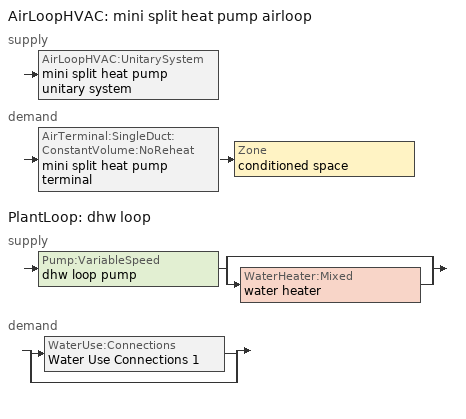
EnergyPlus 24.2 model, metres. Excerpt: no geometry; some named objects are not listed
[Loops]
AirLoopHVAC 'mini split heat pump airloop'
 supply: AirLoopHVAC:UnitarySystem 'mini split heat pump unitary system'
 demand: AirTerminal:SingleDuct:ConstantVolume:NoReheat 'mini split heat pump terminal' > Zone 'conditioned space'
PlantLoop 'dhw loop'
 supply: Pump:VariableSpeed 'dhw loop pump' > split
  | bypass
  | WaterHeater:Mixed 'water heater'
 demand: split
  | WaterUse:Connections 'Water Use Connections 1'
  | bypass
[ZoneControl:Thermostat]
conditioned space Thermostat: Zone or ZoneList=conditioned space; Control Type Schedule=conditioned space Thermostat Schedule; Control 1=conditioned space temperature setpoint; Temperature Difference Between Cutout And Setpoint {deltaC}=0
[ThermostatSetpoint:DualSetpoint]
conditioned space temperature setpoint: Heating Setpoint Temperature Schedule=heating setpoint; Cooling Setpoint Temperature Schedule=cooling setpoint
[ZoneHVAC:Baseboard:Convective:Electric]
electric baseboard: Availability Schedule=Always On Discrete; Heating Design Capacity {W}=7799.21; Efficiency=1
[AirTerminal:SingleDuct:ConstantVolume:NoReheat]
mini split heat pump terminal: Availability Schedule=Always On Discrete; Maximum Air Flow Rate {m3/s}=0.284584
[Zone equipment]
conditioned space: electric baseboard, mini split heat pump terminal
[AirLoopHVAC]
mini split heat pump airloop: Design Supply Air Flow Rate {m3/s}=0.284584; Design Return Air Flow Fraction of Supply Air Flow=1
[Sizing:System]
mini split heat pump airloop: Type of Load to Size On=Sensible; Design Outdoor Air Flow Rate {m3/s}=Autosize; Central Heating Maximum System Air Flow Ratio=0.3; Preheat Design Temperature {C}=7; Preheat Design Humidity Ratio {kgWater/kgDryAir}=0.008; Precool Design Temperature {C}=12.8; Precool Design Humidity Ratio {kgWater/kgDryAir}=0.008; Central Cooling Design Supply Air Temperature {C}=12.8; Central Heating Design Supply Air Temperature {C}=16.7; Type of Zone Sum to Use=NonCoincident; 100% Outdoor Air in Cooling=Yes; 100% Outdoor Air in Heating=Yes; Central Cooling Design Supply Air Humidity Ratio {kgWater/kgDryAir}=0.0085; Central Heating Design Supply Air Humidity Ratio {kgWater/kgDryAir}=0.008; Cooling Supply Air Flow Rate Method=DesignDay; Cooling Supply Air Flow Rate {m3/s}=0; Cooling Supply Air Flow Rate Per Floor Area {m3/s-m2}=0.00996765; Cooling Fraction of Autosized Cooling Supply Air Flow Rate=1; Cooling Supply Air Flow Rate Per Unit Cooling Capacity {m3/s-W}=3.94755e-05; Heating Supply Air Flow Rate Method=DesignDay; Heating Supply Air Flow Rate {m3/s}=0; Heating Supply Air Flow Rate Per Floor Area {m3/s-m2}=0.00996765; Heating Fraction of Autosized Heating Supply Air Flow Rate=1; Heating Fraction of Autosized Cooling Supply Air Flow Rate=1; Heating Supply Air Flow Rate Per Unit Heating Capacity {m3/s-W}=3.15882e-05; System Outdoor Air Method=ZoneSum; Zone Maximum Outdoor Air Fraction=1; Cooling Design Capacity Method=CoolingDesignCapacity; Cooling Design Capacity {W}=Autosize; Cooling Design Capacity Per Floor Area {W/m2}=234.7; Fraction of Autosized Cooling Design Capacity=1; Heating Design Capacity Method=HeatingDesignCapacity; Heating Design Capacity {W}=Autosize; Heating Design Capacity Per Floor Area {W/m2}=157; Fraction of Autosized Heating Design Capacity=1; Central Cooling Capacity Control Method=OnOff; Occupant Diversity=Autosize
[AvailabilityManager:Scheduled]
mini split heat pump airloop Availability Manager: Schedule=Always On Discrete
[AirLoopHVAC:UnitarySystem]
mini split heat pump unitary system: Control Type=Load; Controlling Zone or Thermostat Location=conditioned space; Dehumidification Control Type=None; Availability Schedule=Always On Discrete; Supply Fan=mini split heat pump supply fan; Fan Placement=BlowThrough; Supply Air Fan Operating Mode Schedule=mini split heat pump auto fan schedule; Heating Coil=mini split heat pump htg coil; DX Heating Coil Sizing Ratio=1; Cooling Coil=mini split heat pump clg coil; Use DOAS DX Cooling Coil=No; Minimum Supply Air Temperature {C}=2; Latent Load Control=SensibleOnlyLoadControl; Cooling Supply Air Flow Rate Method=SupplyAirFlowRate; Cooling Supply Air Flow Rate {m3/s}=0.284584; Heating Supply Air Flow Rate Method=SupplyAirFlowRate; Heating Supply Air Flow Rate {m3/s}=0.284584; No Load Supply Air Flow Rate Method=SupplyAirFlowRate; No Load Supply Air Flow Rate {m3/s}=0; No Load Supply Air Flow Rate Control Set To Low Speed=Yes; Maximum Supply Air Temperature {C}=48.8889; Maximum Outdoor Dry-Bulb Temperature for Supplemental Heater Operation {C}=21; Ancillary On-Cycle Electric Power {W}=0; Ancillary Off-Cycle Electric Power {W}=0; Design Specification Multispeed Object=Unitary System Performance Multispeed 1
[Fan:SystemModel]
mini split heat pump supply fan: Availability Schedule=Always On Discrete; Design Maximum Air Flow Rate {m3/s}=0.350473; Speed Control Method=Discrete; Electric Power Minimum Flow Rate Fraction=0.2; Design Pressure Rise {Pa}=500; Motor Efficiency=1; Motor In Air Stream Fraction=1; Design Electric Power Consumption {W}=Autosize; Design Power Sizing Method=PowerPerFlow; Electric Power Per Unit Flow Rate {W/(m3/s)}=148.322; Electric Power Per Unit Flow Rate Per Unit Pressure {W/((m3/s)-Pa)}=1.66667; Fan Total Efficiency=0.7; Motor Loss Radiative Fraction=0; Number of Speeds=4; Speed Flow Fraction 1=0.20706; Speed Electric Power Fraction 1=0.00888; Speed Flow Fraction 2=0.252; Speed Electric Power Fraction 2=0.016; Speed Flow Fraction 3=0.812; Speed Electric Power Fraction 3=0.53539; Speed Flow Fraction 4=1; Speed Electric Power Fraction 4=1
[Coil:Heating:DX:MultiSpeed]
mini split heat pump htg coil: Availability Schedule=Always On Discrete; Minimum Outdoor Dry-Bulb Temperature for Compressor Operation {C}=-28.8889; Crankcase Heater Capacity {W}=50; Maximum Outdoor Dry-Bulb Temperature for Crankcase Heater Operation {C}=10; Defrost Energy Input Ratio Function of Temperature Curve=Defrosteir; Maximum Outdoor Dry-Bulb Temperature for Defrost Operation {C}=4.44444; Defrost Strategy=ReverseCycle; Defrost Control=Timed; Defrost Time Period Fraction=0.058333; Resistive Defrost Heater Capacity {W}=AutoSize; Apply Part Load Fraction to Speeds Greater than 1=No; Fuel Type=Electricity; Region number for Calculating HSPF=4; Number of Speeds=2; Speed Gross Rated Heating Capacity 1 {W}=1644; Speed Gross Rated Heating COP 1 {W/W}=4.43067; Speed Rated Air Flow Rate 1 {m3/s}=0.0882919; Speed Rated Supply Air Fan Power Per Volume Flow Rate 2017 1 {W/(m3/s)}=773.3; Speed Rated Supply Air Fan Power Per Volume Flow Rate 2023 1 {W/(m3/s)}=934.4; Speed Heating Capacity Function of Temperature Curve Name 1=Heat-CAP-fT1; Speed Heating Capacity Function of Flow Fraction Curve Name 1=Heat-CAP-fFF1; Speed Energy Input Ratio Function of Temperature Curve Name 1=Heat-EIR-fT1; Speed Energy Input Ratio Function of Flow Fraction Curve Name 1=Heat-EIR-fFF1; Speed Part Load Fraction Correlation Curve Name 1=Heat-PLF-fPLR1; Speed Rated Waste Heat Fraction of Power Input 1=0.2; Speed Waste Heat Function of Temperature Curve Name 1=ConstantBiquadratic 1; Speed Gross Rated Heating Capacity 2 {W}=6475.14; Speed Gross Rated Heating COP 2 {W/W}=3.10039; Speed Rated Air Flow Rate 2 {m3/s}=0.350364; Speed Rated Supply Air Fan Power Per Volume Flow Rate 2017 2 {W/(m3/s)}=773.3; Speed Rated Supply Air Fan Power Per Volume Flow Rate 2023 2 {W/(m3/s)}=934.4; Speed Heating Capacity Function of Temperature Curve Name 2=Heat-CAP-fT2; Speed Heating Capacity Function of Flow Fraction Curve Name 2=Heat-CAP-fFF2; Speed Energy Input Ratio Function of Temperature Curve Name 2=Heat-EIR-fT2; Speed Energy Input Ratio Function of Flow Fraction Curve Name 2=Heat-EIR-fFF2; Speed Part Load Fraction Correlation Curve Name 2=Heat-PLF-fPLR2; Speed Rated Waste Heat Fraction of Power Input 2=0.2; Speed Waste Heat Function of Temperature Curve Name 2=ConstantBiquadratic 1
[Coil:Cooling:DX:MultiSpeed]
mini split heat pump clg coil: Availability Schedule=Always On Discrete; Condenser Type=AirCooled; Minimum Outdoor Dry-Bulb Temperature for Compressor Operation {C}=-25; Apply Part Load Fraction to Speeds Greater than 1=No; Apply Latent Degradation to Speeds Greater than 1=No; Crankcase Heater Capacity {W}=50; Maximum Outdoor Dry-Bulb Temperature for Crankcase Heater Operation {C}=10; Basin Heater Capacity {W/K}=0; Basin Heater Setpoint Temperature {C}=2; Fuel Type=Electricity; Number of Speeds=2; Speed Gross Rated Total Cooling Capacity 1 {W}=1351.96; Speed Gross Rated Sensible Heat Ratio 1=0.806404; Speed Gross Rated Cooling COP 1 {W/W}=4.25983; Speed Rated Air Flow Rate 1 {m3/s}=0.0725462; Speed Rated Evaporator Fan Power Per Volume Flow Rate 2017 1 {W/(m3/s)}=773.3; Speed Rated Evaporator Fan Power Per Volume Flow Rate 2023 1 {W/(m3/s)}=934.4; Speed Total Cooling Capacity Function of Temperature Curve Name 1=Cool-CAP-fT1; Speed Total Cooling Capacity Function of Flow Fraction Curve Name 1=Cool-CAP-fFF1; Speed Energy Input Ratio Function of Temperature Curve Name 1=Cool-EIR-fT1; Speed Energy Input Ratio Function of Flow Fraction Curve Name 1=Cool-EIR-fFF1; Speed Part Load Fraction Correlation Curve Name 1=Cool-PLF-fPLR1; Speed Nominal Time for Condensate Removal to Begin 1 {s}=1000; Speed Ratio of Initial Moisture Evaporation Rate and Steady State Latent Capacity 1=1.5; Speed Maximum Cycling Rate 1 {cycles/hr}=3; Speed Latent Capacity Time Constant 1 {s}=45; Speed Rated Waste Heat Fraction of Power Input 1=0.2; Speed Waste Heat Function of Temperature Curve Name 1=ConstantBiquadratic; Speed Evaporative Condenser Effectiveness 1=0.9; Speed Evaporative Condenser Air Flow Rate 1 {m3/s}=AutoSize; Speed Rated Evaporative Condenser Pump Power Consumption 1 {W}=AutoSize; Speed Gross Rated Total Cooling Capacity 2 {W}=5327.81; Speed Gross Rated Sensible Heat Ratio 2=0.759942; Speed Gross Rated Cooling COP 2 {W/W}=3.13147; Speed Rated Air Flow Rate 2 {m3/s}=0.284495; Speed Rated Evaporator Fan Power Per Volume Flow Rate 2017 2 {W/(m3/s)}=773.3; Speed Rated Evaporator Fan Power Per Volume Flow Rate 2023 2 {W/(m3/s)}=934.4; Speed Total Cooling Capacity Function of Temperature Curve Name 2=Cool-CAP-fT2; Speed Total Cooling Capacity Function of Flow Fraction Curve Name 2=Cool-CAP-fFF2; Speed Energy Input Ratio Function of Temperature Curve Name 2=Cool-EIR-fT2; Speed Energy Input Ratio Function of Flow Fraction Curve Name 2=Cool-EIR-fFF2; Speed Part Load Fraction Correlation Curve Name 2=Cool-PLF-fPLR2; Speed Nominal Time for Condensate Removal to Begin 2 {s}=1000; Speed Ratio of Initial Moisture Evaporation Rate and Steady State Latent Capacity 2=1.5; Speed Maximum Cycling Rate 2 {cycles/hr}=3; Speed Latent Capacity Time Constant 2 {s}=45; Speed Rated Waste Heat Fraction of Power Input 2=0.2; Speed Waste Heat Function of Temperature Curve Name 2=ConstantBiquadratic; Speed Evaporative Condenser Effectiveness 2=0.9; Speed Evaporative Condenser Air Flow Rate 2 {m3/s}=AutoSize; Speed Rated Evaporative Condenser Pump Power Consumption 2 {W}=AutoSize
[UnitarySystemPerformance:Multispeed]
Unitary System Performance Multispeed 1: Number of Speeds for Heating=2; Number of Speeds for Cooling=2; Single Mode Operation=No; No Load Supply Air Flow Rate Ratio=1; Heating Speed Supply Air Flow Ratio 1=0.310345; Cooling Speed Supply Air Flow Ratio 1=0.255; Heating Speed Supply Air Flow Ratio 2=1.23153; Cooling Speed Supply Air Flow Ratio 2=1
[PlantLoop]
dhw loop: Fluid Type=Water; Plant Equipment Operation Scheme=dhw loop Operation Schemes; Maximum Loop Temperature {C}=100; Minimum Loop Temperature {C}=0; Maximum Loop Flow Rate {m3/s}=0.01; Minimum Loop Flow Rate {m3/s}=0; Plant Loop Volume {m3}=0.003; Load Distribution Scheme=Optimal; Plant Loop Demand Calculation Scheme=SingleSetpoint; Common Pipe Simulation=None
[Sizing:Plant]
dhw loop: Loop Type=Heating; Design Loop Exit Temperature {C}=56; Loop Design Temperature Difference {deltaC}=5.55556; Sizing Option=NonCoincident; Zone Timesteps in Averaging Window=1; Coincident Sizing Factor Mode=None
[Pump:VariableSpeed]
dhw loop pump: Design Maximum Flow Rate {m3/s}=0.01; Design Pump Head {Pa}=1; Design Power Consumption {W}=0; Motor Efficiency=0.85; Fraction of Motor Inefficiencies to Fluid Stream=0; Coefficient 1 of the Part Load Performance Curve=0; Coefficient 2 of the Part Load Performance Curve=1; Coefficient 3 of the Part Load Performance Curve=0; Coefficient 4 of the Part Load Performance Curve=0; Design Minimum Flow Rate {m3/s}=0; Pump Control Type=Intermittent; Skin Loss Radiative Fraction=0.5; Design Power Sizing Method=PowerPerFlowPerPressure; Design Electric Power per Unit Flow Rate {W/(m3/s)}=348701.1; Design Shaft Power per Unit Flow Rate per Unit Head {W/((m3/s)-Pa)}=1.28205; Design Minimum Flow Rate Fraction=0
[WaterHeater:Mixed]
water heater: Tank Volume {m3}=0.136275; Setpoint Temperature Schedule=water heater setpoint; Deadband Temperature Difference {deltaC}=2; Maximum Temperature Limit {C}=99; Heater Control Type=Cycle; Heater Maximum Capacity {W}=5500.06; Heater Minimum Capacity {W}=0; Heater Ignition Minimum Flow Rate {m3/s}=0; Heater Ignition Delay {s}=0; Heater Fuel Type=Electricity; Heater Thermal Efficiency=1; Off Cycle Parasitic Fuel Consumption Rate {W}=0; Off Cycle Parasitic Fuel Type=Electricity; Off Cycle Parasitic Heat Fraction to Tank=0; On Cycle Parasitic Fuel Consumption Rate {W}=0; On Cycle Parasitic Fuel Type=Electricity; On Cycle Parasitic Heat Fraction to Tank=0; Ambient Temperature Indicator=Zone; Ambient Temperature Zone=conditioned space; Off Cycle Loss Coefficient to Ambient Temperature {W/K}=1.38336; Off Cycle Loss Fraction to Zone=1; On Cycle Loss Coefficient to Ambient Temperature {W/K}=1.38336; On Cycle Loss Fraction to Zone=1; Use Side Effectiveness=1; Source Side Effectiveness=1; Use Side Design Flow Rate {m3/s}=Autosize; Source Side Design Flow Rate {m3/s}=Autosize; Indirect Water Heating Recovery Time {hr}=1.5; Source Side Flow Control Mode=IndirectHeatPrimarySetpoint
[WaterHeater:Sizing]
water heater: Design Mode=PeakDraw; Time Storage Can Meet Peak Draw {hr}=0.538503; Time for Tank Recovery {hr}=0; Nominal Tank Volume for Autosizing Plant Connections {m3}=1
[SetpointManager:Scheduled]
Setpoint Manager Scheduled 1: Control Variable=Temperature; Schedule=dhw temp
[WaterUse:Connections]
Water Use Connections 1: Drain Water Heat Exchanger Type=None; Drain Water Heat Exchanger Destination=Plant; Water Use Equipment Name 1=dhw fixtures; Water Use Equipment Name 2=dhw distribution waste; Water Use Equipment Name 3=clothes washer; Water Use Equipment Name 4=dishwasher
[WaterUse:Equipment]
Name | Peak Flow Rate {m3/s} | Flow Rate Fraction Schedule | Target Temperature Schedule
dhw fixtures | 4.43975e-06 | dhw fixtures schedule | mixed water temperature schedule
dhw distribution waste | 1.34594e-06 | dhw fixtures schedule | mixed water temperature schedule
clothes washer | 9.69919e-07 | clothes washer schedule
dishwasher | 2.90872e-07 | dishwasher schedule
[PlantEquipmentOperationSchemes]
dhw loop Operation Schemes: Control Scheme Object Type 1=PlantEquipmentOperation:HeatingLoad; Control Scheme Name 1=dhw loop Heating Operation Scheme; Control Scheme Schedule Name 1=Always On Discrete
[PlantEquipmentOperation:HeatingLoad]
dhw loop Heating Operation Scheme: Load Range Lower Limit 1 {W}=0; Load Range Upper Limit 1 {W}=1000000000; Range Equipment List Name 1=dhw loop Heating Equipment List
[PlantEquipmentList]
dhw loop Heating Equipment List: WaterHeater:Mixed, water heater
[EnergyManagementSystem:GlobalVariable]
infil_program_Qfan
infil_program_Qinf
mini_split_heat_pump_airloop_Fan_RTF
natural_vent_program_Qnv
natural_vent_program_Qwhf
[EnergyManagementSystem:InternalVariable]
mini_split_heat_pump_airloop_max_sup_fan_mfr: Internal Data Index Key=mini split heat pump supply fan; Internal Data Type=Fan Maximum Mass Flow Rate
[EnergyManagementSystem:Sensor]
Name | Output:Variable or Output:Meter Index Key | Output:Variable or Output:Meter
airflow_gain | infil flow | Infiltration Sensible Heat Gain Energy
airflow_gain_1 | natural vent flow | Infiltration Sensible Heat Gain Energy
airflow_gain_2 | whole house fan flow | Infiltration Sensible Heat Gain Energy
airflow_loss | infil flow | Infiltration Sensible Heat Loss Energy
airflow_loss_1 | natural vent flow | Infiltration Sensible Heat Loss Energy
airflow_loss_2 | whole house fan flow | Infiltration Sensible Heat Loss Energy
clg_load_cond |  | Cooling:EnergyTransfer:Zone:CONDITIONED SPACE
clg_sp_s; clg_sp_s_1 | cooling setpoint | Schedule Value
clothes_dryer_exhaust_0_sch_s | clothes dryer exhaust 0 schedule | Schedule Value
conditioned_space_clg_unmet_s | conditioned space | Zone Cooling Setpoint Not Met Time
conditioned_space_htg_unmet_s | conditioned space | Zone Heating Setpoint Not Met Time
cool_season | cooling season schedule | Schedule Value
dhw_loss | water heater | Water Heater Heat Loss Energy
dhw_rtf | water heater | Water Heater Runtime Fraction
fridge_tin_s; tin_s; tin_s_1 | conditioned space | Zone Mean Air Temperature
htg_load_cond |  | Heating:EnergyTransfer:Zone:CONDITIONED SPACE
htg_sp_s; htg_sp_s_1 | heating setpoint | Schedule Value
ig_ee_conv | clothes dryer | Electric Equipment Convective Heating Energy
ig_ee_conv_1 | clothes washer | Electric Equipment Convective Heating Energy
ig_ee_conv_2 | cooking range | Electric Equipment Convective Heating Energy
ig_ee_conv_3 | dishwasher | Electric Equipment Convective Heating Energy
ig_ee_conv_4 | fridge | Electric Equipment Convective Heating Energy
ig_ee_conv_5 | misc plug loads | Electric Equipment Convective Heating Energy
ig_ee_conv_6 | whole house fan | Electric Equipment Convective Heating Energy
ig_ee_rad | clothes dryer | Electric Equipment Radiant Heating Energy
ig_ee_rad_1 | clothes washer | Electric Equipment Radiant Heating Energy
ig_ee_rad_2 | cooking range | Electric Equipment Radiant Heating Energy
ig_ee_rad_3 | dishwasher | Electric Equipment Radiant Heating Energy
ig_ee_rad_4 | fridge | Electric Equipment Radiant Heating Energy
ig_ee_rad_5 | misc plug loads | Electric Equipment Radiant Heating Energy
ig_ee_rad_6 | whole house fan | Electric Equipment Radiant Heating Energy
ig_lgt_conv | interior lighting | Lights Convective Heating Energy
ig_lgt_rad | interior lighting | Lights Radiant Heating Energy
ig_lgt_vis | interior lighting | Lights Visible Radiation Heating Energy
ig_oe_conv | clothes dryer 1 | Other Equipment Convective Heating Energy
ig_oe_conv_1 | cooking range 1 | Other Equipment Convective Heating Energy
ig_oe_conv_2 | general water use latent | Other Equipment Convective Heating Energy
ig_oe_conv_3 | general water use sensible | Other Equipment Convective Heating Energy
ig_oe_conv_4 | water heater energy adjustment1 | Other Equipment Convective Heating Energy
ig_oe_rad | clothes dryer 1 | Other Equipment Radiant Heating Energy
ig_oe_rad_1 | cooking range 1 | Other Equipment Radiant Heating Energy
ig_oe_rad_2 | general water use latent | Other Equipment Radiant Heating Energy
ig_oe_rad_3 | general water use sensible | Other Equipment Radiant Heating Energy
ig_oe_rad_4 | water heater energy adjustment1 | Other Equipment Radiant Heating Energy
ig_ppl_conv | occupants | People Convective Heating Energy
ig_ppl_rad | occupants | People Radiant Heating Energy
im_conv | furniture mass conditioned space 1 | Surface Inside Face Convection Heat Gain Energy
im_conv_1 | partition wall mass | Surface Inside Face Convection Heat Gain Energy
im_ig | furniture mass conditioned space 1 | Surface Inside Face Internal Gains Radiation Heat Gain Energy
im_ig_1 | partition wall mass | Surface Inside Face Internal Gains Radiation Heat Gain Energy
im_lgt | furniture mass conditioned space 1 | Surface Inside Face Lights Radiation Heat Gain Energy
im_lgt_1 | partition wall mass | Surface Inside Face Lights Radiation Heat Gain Energy
im_sol | furniture mass conditioned space 1 | Surface Inside Face Solar Radiation Heat Gain Energy
im_sol_1 | partition wall mass | Surface Inside Face Solar Radiation Heat Gain Energy
im_surf | furniture mass conditioned space 1 | Surface Inside Face Net Surface Thermal Radiation Heat Gain Energy
im_surf_1 | partition wall mass | Surface Inside Face Net Surface Thermal Radiation Heat Gain Energy
mini_split_heat_pump_airloop_Fan_RTF_s | mini split heat pump supply fan | Fan Runtime Fraction Speed 1
mini_split_heat_pump_airloop_Fan_RTF_s_1 | mini split heat pump supply fan | Fan Runtime Fraction Speed 2
mini_split_heat_pump_airloop_Fan_RTF_s_2 | mini split heat pump supply fan | Fan Runtime Fraction Speed 3
mini_split_heat_pump_airloop_Fan_RTF_s_3 | mini split heat pump supply fan | Fan Runtime Fraction Speed 4
mini_split_heat_pump_clg_coil_s | mini split heat pump clg coil | Cooling Coil Total Cooling Energy
mini_split_heat_pump_htg_coil_s | mini split heat pump htg coil | Heating Coil Heating Energy
mini_split_heat_pump_supply_fan_s | mini split heat pump supply fan | Fan Electricity Energy
mv_conv | mech vent house fan | Electric Equipment Convective Heating Energy
mv_conv_1 | mech vent house fan cfis | Electric Equipment Convective Heating Energy
mv_conv_2 | mech vent house fan latent load | Other Equipment Convective Heating Energy
mv_conv_3 | mech vent house fan sensible load | Other Equipment Convective Heating Energy
mv_rad | mech vent house fan | Electric Equipment Radiant Heating Energy
mv_rad_1 | mech vent house fan cfis | Electric Equipment Radiant Heating Energy
mv_rad_2 | mech vent house fan latent load | Other Equipment Radiant Heating Energy
mv_rad_3 | mech vent house fan sensible load | Other Equipment Radiant Heating Energy
natural_vent_s | natural vent schedule | Schedule Value
out_pb_s |  | Site Outdoor Air Barometric Pressure
out_wt_s |  | Site Outdoor Air Humidity Ratio
site_vw_s |  | Site Wind Speed
ss_back_out | Window1 | Surface Window Shortwave from Zone Back Out Window Heat Transfer Rate
ss_back_out_1 | Window10 | Surface Window Shortwave from Zone Back Out Window Heat Transfer Rate
ss_back_out_10 | Window7 | Surface Window Shortwave from Zone Back Out Window Heat Transfer Rate
ss_back_out_11 | Window8 | Surface Window Shortwave from Zone Back Out Window Heat Transfer Rate
ss_back_out_12 | Window9 | Surface Window Shortwave from Zone Back Out Window Heat Transfer Rate
ss_back_out_2 | Window11 | Surface Window Shortwave from Zone Back Out Window Heat Transfer Rate
ss_back_out_3 | Window12 | Surface Window Shortwave from Zone Back Out Window Heat Transfer Rate
ss_back_out_4 | Window14 | Surface Window Shortwave from Zone Back Out Window Heat Transfer Rate
ss_back_out_5 | Window16 | Surface Window Shortwave from Zone Back Out Window Heat Transfer Rate
ss_back_out_6 | Window2 | Surface Window Shortwave from Zone Back Out Window Heat Transfer Rate
ss_back_out_7 | Window3 | Surface Window Shortwave from Zone Back Out Window Heat Transfer Rate
ss_back_out_8 | Window4 | Surface Window Shortwave from Zone Back Out Window Heat Transfer Rate
ss_back_out_9 | Window5 | Surface Window Shortwave from Zone Back Out Window Heat Transfer Rate
ss_conv | Door1 | Surface Inside Face Convection Heat Gain Energy
ss_conv_1 | Window1 | Surface Inside Face Convection Heat Gain Energy
ss_conv_10 | Window5 | Surface Inside Face Convection Heat Gain Energy
ss_conv_11 | Window7 | Surface Inside Face Convection Heat Gain Energy
ss_conv_12 | Window8 | Surface Inside Face Convection Heat Gain Energy
ss_conv_13 | Window9 | Surface Inside Face Convection Heat Gain Energy
ss_conv_2 | Window10 | Surface Inside Face Convection Heat Gain Energy
ss_conv_3 | Window11 | Surface Inside Face Convection Heat Gain Energy
ss_conv_4 | Window12 | Surface Inside Face Convection Heat Gain Energy
ss_conv_5 | Window14 | Surface Inside Face Convection Heat Gain Energy
ss_conv_6 | Window16 | Surface Inside Face Convection Heat Gain Energy
ss_conv_7 | Window2 | Surface Inside Face Convection Heat Gain Energy
ss_conv_8 | Window3 | Surface Inside Face Convection Heat Gain Energy
ss_conv_9 | Window4 | Surface Inside Face Convection Heat Gain Energy
ss_ig | Door1 | Surface Inside Face Internal Gains Radiation Heat Gain Energy
ss_ig_1 | Window1 | Surface Inside Face Internal Gains Radiation Heat Gain Energy
ss_ig_10 | Window5 | Surface Inside Face Internal Gains Radiation Heat Gain Energy
ss_ig_11 | Window7 | Surface Inside Face Internal Gains Radiation Heat Gain Energy
ss_ig_12 | Window8 | Surface Inside Face Internal Gains Radiation Heat Gain Energy
ss_ig_13 | Window9 | Surface Inside Face Internal Gains Radiation Heat Gain Energy
ss_ig_2 | Window10 | Surface Inside Face Internal Gains Radiation Heat Gain Energy
ss_ig_3 | Window11 | Surface Inside Face Internal Gains Radiation Heat Gain Energy
ss_ig_4 | Window12 | Surface Inside Face Internal Gains Radiation Heat Gain Energy
ss_ig_5 | Window14 | Surface Inside Face Internal Gains Radiation Heat Gain Energy
ss_ig_6 | Window16 | Surface Inside Face Internal Gains Radiation Heat Gain Energy
ss_ig_7 | Window2 | Surface Inside Face Internal Gains Radiation Heat Gain Energy
ss_ig_8 | Window3 | Surface Inside Face Internal Gains Radiation Heat Gain Energy
ss_ig_9 | Window4 | Surface Inside Face Internal Gains Radiation Heat Gain Energy
ss_lgt | Door1 | Surface Inside Face Lights Radiation Heat Gain Energy
ss_sol | Door1 | Surface Inside Face Solar Radiation Heat Gain Energy
ss_surf | Door1 | Surface Inside Face Net Surface Thermal Radiation Heat Gain Energy
ss_surf_1 | Window1 | Surface Inside Face Net Surface Thermal Radiation Heat Gain Energy
ss_surf_10 | Window5 | Surface Inside Face Net Surface Thermal Radiation Heat Gain Energy
ss_surf_11 | Window7 | Surface Inside Face Net Surface Thermal Radiation Heat Gain Energy
ss_surf_12 | Window8 | Surface Inside Face Net Surface Thermal Radiation Heat Gain Energy
ss_surf_13 | Window9 | Surface Inside Face Net Surface Thermal Radiation Heat Gain Energy
ss_surf_2 | Window10 | Surface Inside Face Net Surface Thermal Radiation Heat Gain Energy
ss_surf_3 | Window11 | Surface Inside Face Net Surface Thermal Radiation Heat Gain Energy
ss_surf_4 | Window12 | Surface Inside Face Net Surface Thermal Radiation Heat Gain Energy
ss_surf_5 | Window14 | Surface Inside Face Net Surface Thermal Radiation Heat Gain Energy
ss_surf_6 | Window16 | Surface Inside Face Net Surface Thermal Radiation Heat Gain Energy
ss_surf_7 | Window2 | Surface Inside Face Net Surface Thermal Radiation Heat Gain Energy
ss_surf_8 | Window3 | Surface Inside Face Net Surface Thermal Radiation Heat Gain Energy
ss_surf_9 | Window4 | Surface Inside Face Net Surface Thermal Radiation Heat Gain Energy
ss_trans_in | Window1 | Surface Window Transmitted Solar Radiation Rate
ss_trans_in_1 | Window10 | Surface Window Transmitted Solar Radiation Rate
ss_trans_in_10 | Window7 | Surface Window Transmitted Solar Radiation Rate
ss_trans_in_11 | Window8 | Surface Window Transmitted Solar Radiation Rate
ss_trans_in_12 | Window9 | Surface Window Transmitted Solar Radiation Rate
ss_trans_in_2 | Window11 | Surface Window Transmitted Solar Radiation Rate
ss_trans_in_3 | Window12 | Surface Window Transmitted Solar Radiation Rate
ss_trans_in_4 | Window14 | Surface Window Transmitted Solar Radiation Rate
ss_trans_in_5 | Window16 | Surface Window Transmitted Solar Radiation Rate
ss_trans_in_6 | Window2 | Surface Window Transmitted Solar Radiation Rate
ss_trans_in_7 | Window3 | Surface Window Transmitted Solar Radiation Rate
ss_trans_in_8 | Window4 | Surface Window Transmitted Solar Radiation Rate
ss_trans_in_9 | Window5 | Surface Window Transmitted Solar Radiation Rate
ss_trans_out | Window1 | Surface Inside Face Initial Transmitted Diffuse Transmitted Out Window Solar Radiation Rate
ss_trans_out_1 | Window10 | Surface Inside Face Initial Transmitted Diffuse Transmitted Out Window Solar Radiation Rate
ss_trans_out_10 | Window7 | Surface Inside Face Initial Transmitted Diffuse Transmitted Out Window Solar Radiation Rate
ss_trans_out_11 | Window8 | Surface Inside Face Initial Transmitted Diffuse Transmitted Out Window Solar Radiation Rate
ss_trans_out_12 | Window9 | Surface Inside Face Initial Transmitted Diffuse Transmitted Out Window Solar Radiation Rate
ss_trans_out_2 | Window11 | Surface Inside Face Initial Transmitted Diffuse Transmitted Out Window Solar Radiation Rate
ss_trans_out_3 | Window12 | Surface Inside Face Initial Transmitted Diffuse Transmitted Out Window Solar Radiation Rate
ss_trans_out_4 | Window14 | Surface Inside Face Initial Transmitted Diffuse Transmitted Out Window Solar Radiation Rate
ss_trans_out_5 | Window16 | Surface Inside Face Initial Transmitted Diffuse Transmitted Out Window Solar Radiation Rate
ss_trans_out_6 | Window2 | Surface Inside Face Initial Transmitted Diffuse Transmitted Out Window Solar Radiation Rate
ss_trans_out_7 | Window3 | Surface Inside Face Initial Transmitted Diffuse Transmitted Out Window Solar Radiation Rate
ss_trans_out_8 | Window4 | Surface Inside Face Initial Transmitted Diffuse Transmitted Out Window Solar Radiation Rate
ss_trans_out_9 | Window5 | Surface Inside Face Initial Transmitted Diffuse Transmitted Out Window Solar Radiation Rate
s_conv | Floor1 | Surface Inside Face Convection Heat Gain Energy
s_conv_1 | FoundationWall1 | Surface Inside Face Convection Heat Gain Energy
s_conv_10 | RimJoist2:315 | Surface Inside Face Convection Heat Gain Energy
s_conv_11 | RimJoist2:45 | Surface Inside Face Convection Heat Gain Energy
s_conv_12 | Slab1 | Surface Inside Face Convection Heat Gain Energy
s_conv_13 | Wall1:135 | Surface Inside Face Convection Heat Gain Energy
s_conv_14 | Wall1:225 | Surface Inside Face Convection Heat Gain Energy
s_conv_15 | Wall1:315 | Surface Inside Face Convection Heat Gain Energy
s_conv_16 | Wall1:45 | Surface Inside Face Convection Heat Gain Energy
s_conv_17 | Wall2:135 | Surface Inside Face Convection Heat Gain Energy
s_conv_18 | Wall2:225 | Surface Inside Face Convection Heat Gain Energy
s_conv_19 | Wall2:315 | Surface Inside Face Convection Heat Gain Energy
s_conv_2 | inferred conditioned ceiling | Surface Inside Face Convection Heat Gain Energy
s_conv_20 | Wall2:45 | Surface Inside Face Convection Heat Gain Energy
s_conv_3 | inferred conditioned floor | Surface Inside Face Convection Heat Gain Energy
s_conv_4 | RimJoist1:135 | Surface Inside Face Convection Heat Gain Energy
s_conv_5 | RimJoist1:225 | Surface Inside Face Convection Heat Gain Energy
s_conv_6 | RimJoist1:315 | Surface Inside Face Convection Heat Gain Energy
s_conv_7 | RimJoist1:45 | Surface Inside Face Convection Heat Gain Energy
s_conv_8 | RimJoist2:135 | Surface Inside Face Convection Heat Gain Energy
s_conv_9 | RimJoist2:225 | Surface Inside Face Convection Heat Gain Energy
s_ig | Floor1 | Surface Inside Face Internal Gains Radiation Heat Gain Energy
s_ig_1 | FoundationWall1 | Surface Inside Face Internal Gains Radiation Heat Gain Energy
s_ig_10 | RimJoist2:315 | Surface Inside Face Internal Gains Radiation Heat Gain Energy
s_ig_11 | RimJoist2:45 | Surface Inside Face Internal Gains Radiation Heat Gain Energy
s_ig_12 | Slab1 | Surface Inside Face Internal Gains Radiation Heat Gain Energy
s_ig_13 | Wall1:135 | Surface Inside Face Internal Gains Radiation Heat Gain Energy
s_ig_14 | Wall1:225 | Surface Inside Face Internal Gains Radiation Heat Gain Energy
s_ig_15 | Wall1:315 | Surface Inside Face Internal Gains Radiation Heat Gain Energy
s_ig_16 | Wall1:45 | Surface Inside Face Internal Gains Radiation Heat Gain Energy
s_ig_17 | Wall2:135 | Surface Inside Face Internal Gains Radiation Heat Gain Energy
s_ig_18 | Wall2:225 | Surface Inside Face Internal Gains Radiation Heat Gain Energy
s_ig_19 | Wall2:315 | Surface Inside Face Internal Gains Radiation Heat Gain Energy
s_ig_2 | inferred conditioned ceiling | Surface Inside Face Internal Gains Radiation Heat Gain Energy
s_ig_20 | Wall2:45 | Surface Inside Face Internal Gains Radiation Heat Gain Energy
s_ig_3 | inferred conditioned floor | Surface Inside Face Internal Gains Radiation Heat Gain Energy
s_ig_4 | RimJoist1:135 | Surface Inside Face Internal Gains Radiation Heat Gain Energy
s_ig_5 | RimJoist1:225 | Surface Inside Face Internal Gains Radiation Heat Gain Energy
s_ig_6 | RimJoist1:315 | Surface Inside Face Internal Gains Radiation Heat Gain Energy
s_ig_7 | RimJoist1:45 | Surface Inside Face Internal Gains Radiation Heat Gain Energy
s_ig_8 | RimJoist2:135 | Surface Inside Face Internal Gains Radiation Heat Gain Energy
s_ig_9 | RimJoist2:225 | Surface Inside Face Internal Gains Radiation Heat Gain Energy
s_lgt | Floor1 | Surface Inside Face Lights Radiation Heat Gain Energy
s_lgt_1 | FoundationWall1 | Surface Inside Face Lights Radiation Heat Gain Energy
s_lgt_10 | RimJoist2:315 | Surface Inside Face Lights Radiation Heat Gain Energy
s_lgt_11 | RimJoist2:45 | Surface Inside Face Lights Radiation Heat Gain Energy
s_lgt_12 | Slab1 | Surface Inside Face Lights Radiation Heat Gain Energy
s_lgt_13 | Wall1:135 | Surface Inside Face Lights Radiation Heat Gain Energy
s_lgt_14 | Wall1:225 | Surface Inside Face Lights Radiation Heat Gain Energy
s_lgt_15 | Wall1:315 | Surface Inside Face Lights Radiation Heat Gain Energy
s_lgt_16 | Wall1:45 | Surface Inside Face Lights Radiation Heat Gain Energy
s_lgt_17 | Wall2:135 | Surface Inside Face Lights Radiation Heat Gain Energy
s_lgt_18 | Wall2:225 | Surface Inside Face Lights Radiation Heat Gain Energy
s_lgt_19 | Wall2:315 | Surface Inside Face Lights Radiation Heat Gain Energy
s_lgt_2 | inferred conditioned ceiling | Surface Inside Face Lights Radiation Heat Gain Energy
s_lgt_20 | Wall2:45 | Surface Inside Face Lights Radiation Heat Gain Energy
s_lgt_3 | inferred conditioned floor | Surface Inside Face Lights Radiation Heat Gain Energy
s_lgt_4 | RimJoist1:135 | Surface Inside Face Lights Radiation Heat Gain Energy
s_lgt_5 | RimJoist1:225 | Surface Inside Face Lights Radiation Heat Gain Energy
s_lgt_6 | RimJoist1:315 | Surface Inside Face Lights Radiation Heat Gain Energy
s_lgt_7 | RimJoist1:45 | Surface Inside Face Lights Radiation Heat Gain Energy
s_lgt_8 | RimJoist2:135 | Surface Inside Face Lights Radiation Heat Gain Energy
s_lgt_9 | RimJoist2:225 | Surface Inside Face Lights Radiation Heat Gain Energy
s_sol | Floor1 | Surface Inside Face Solar Radiation Heat Gain Energy
s_sol_1 | FoundationWall1 | Surface Inside Face Solar Radiation Heat Gain Energy
s_sol_10 | RimJoist2:315 | Surface Inside Face Solar Radiation Heat Gain Energy
s_sol_11 | RimJoist2:45 | Surface Inside Face Solar Radiation Heat Gain Energy
s_sol_12 | Slab1 | Surface Inside Face Solar Radiation Heat Gain Energy
s_sol_13 | Wall1:135 | Surface Inside Face Solar Radiation Heat Gain Energy
s_sol_14 | Wall1:225 | Surface Inside Face Solar Radiation Heat Gain Energy
s_sol_15 | Wall1:315 | Surface Inside Face Solar Radiation Heat Gain Energy
s_sol_16 | Wall1:45 | Surface Inside Face Solar Radiation Heat Gain Energy
s_sol_17 | Wall2:135 | Surface Inside Face Solar Radiation Heat Gain Energy
s_sol_18 | Wall2:225 | Surface Inside Face Solar Radiation Heat Gain Energy
s_sol_19 | Wall2:315 | Surface Inside Face Solar Radiation Heat Gain Energy
s_sol_2 | inferred conditioned ceiling | Surface Inside Face Solar Radiation Heat Gain Energy
s_sol_20 | Wall2:45 | Surface Inside Face Solar Radiation Heat Gain Energy
s_sol_3 | inferred conditioned floor | Surface Inside Face Solar Radiation Heat Gain Energy
s_sol_4 | RimJoist1:135 | Surface Inside Face Solar Radiation Heat Gain Energy
s_sol_5 | RimJoist1:225 | Surface Inside Face Solar Radiation Heat Gain Energy
s_sol_6 | RimJoist1:315 | Surface Inside Face Solar Radiation Heat Gain Energy
s_sol_7 | RimJoist1:45 | Surface Inside Face Solar Radiation Heat Gain Energy
s_sol_8 | RimJoist2:135 | Surface Inside Face Solar Radiation Heat Gain Energy
s_sol_9 | RimJoist2:225 | Surface Inside Face Solar Radiation Heat Gain Energy
s_surf | Floor1 | Surface Inside Face Net Surface Thermal Radiation Heat Gain Energy
s_surf_1 | FoundationWall1 | Surface Inside Face Net Surface Thermal Radiation Heat Gain Energy
s_surf_10 | RimJoist2:315 | Surface Inside Face Net Surface Thermal Radiation Heat Gain Energy
s_surf_11 | RimJoist2:45 | Surface Inside Face Net Surface Thermal Radiation Heat Gain Energy
s_surf_12 | Slab1 | Surface Inside Face Net Surface Thermal Radiation Heat Gain Energy
s_surf_13 | Wall1:135 | Surface Inside Face Net Surface Thermal Radiation Heat Gain Energy
s_surf_14 | Wall1:225 | Surface Inside Face Net Surface Thermal Radiation Heat Gain Energy
s_surf_15 | Wall1:315 | Surface Inside Face Net Surface Thermal Radiation Heat Gain Energy
s_surf_16 | Wall1:45 | Surface Inside Face Net Surface Thermal Radiation Heat Gain Energy
s_surf_17 | Wall2:135 | Surface Inside Face Net Surface Thermal Radiation Heat Gain Energy
s_surf_18 | Wall2:225 | Surface Inside Face Net Surface Thermal Radiation Heat Gain Energy
s_surf_19 | Wall2:315 | Surface Inside Face Net Surface Thermal Radiation Heat Gain Energy
s_surf_2 | inferred conditioned ceiling | Surface Inside Face Net Surface Thermal Radiation Heat Gain Energy
s_surf_20 | Wall2:45 | Surface Inside Face Net Surface Thermal Radiation Heat Gain Energy
s_surf_3 | inferred conditioned floor | Surface Inside Face Net Surface Thermal Radiation Heat Gain Energy
s_surf_4 | RimJoist1:135 | Surface Inside Face Net Surface Thermal Radiation Heat Gain Energy
s_surf_5 | RimJoist1:225 | Surface Inside Face Net Surface Thermal Radiation Heat Gain Energy
s_surf_6 | RimJoist1:315 | Surface Inside Face Net Surface Thermal Radiation Heat Gain Energy
s_surf_7 | RimJoist1:45 | Surface Inside Face Net Surface Thermal Radiation Heat Gain Energy
s_surf_8 | RimJoist2:135 | Surface Inside Face Net Surface Thermal Radiation Heat Gain Energy
s_surf_9 | RimJoist2:225 | Surface Inside Face Net Surface Thermal Radiation Heat Gain Energy
tout_db; tout_db_1 | Environment | Site Outdoor Air Drybulb Temperature
tout_s | conditioned space | Zone Outdoor Air Drybulb Temperature
water_heater_energy | water heater | Water Heater Electricity Rate
water_heater_off_cycle_parasitic | water heater | Water Heater Off Cycle Parasitic Electricity Rate
water_heater_on_cycle_parasitic | water heater | Water Heater On Cycle Parasitic Electricity Rate
win_s | conditioned space | Zone Air Humidity Ratio
[EnergyManagementSystem:Actuator]
Name | Actuated Component Unique | Actuated Component Type | Actuated Component Control Type
fridge_schedule_act | fridge schedule | Schedule:Constant | Schedule Value
infil_flow_act | infil flow | Zone Infiltration | Air Exchange Flow Rate
mech_vent_house_fan_cfis_act | mech vent house fan cfis | ElectricEquipment | Electricity Rate
mech_vent_house_fan_latent_load_act | mech vent house fan latent load | OtherEquipment | Power Level
mech_vent_house_fan_sensible_load_act | mech vent house fan sensible load | OtherEquipment | Power Level
mini_split_heat_pump_supply_fan_pressure_rise_act | mini split heat pump supply fan | Fan | Fan Pressure Rise
mini_split_heat_pump_supply_fan_total_efficiency_act | mini split heat pump supply fan | Fan | Fan Total Efficiency
natural_vent_flow_act | natural vent flow | Zone Infiltration | Air Exchange Flow Rate
Sequential_Fraction_Schedule_act | Sequential Fraction Schedule | Schedule:Constant | Schedule Value
water_heater_ec_adj_act | water heater energy adjustment1 | OtherEquipment | Power Level
whole_house_fan_act | whole house fan | ElectricEquipment | Electricity Rate
whole_house_fan_flow_act | whole house fan flow | Zone Infiltration | Air Exchange Flow Rate
whole_house_fan_mix_act | whole house fan mix | ZoneMixing | Air Exchange Flow Rate
[EnergyManagementSystem:Program]
fridge_schedule_program: Set Tin = fridge_tin_s*(9.0/5.0)+32.0; Set fridge_schedule_act = 0; If (Hour == 0); Set fridge_schedule_act = (-0.487+0.019*Tin); ElseIf (Hour == 1); Set fridge_schedule_act = (-0.34+0.016*Tin); ElseIf (Hour == 2); Set fridge_schedule_act = (-0.37+0.017*Tin); ElseIf (Hour == 3); Set fridge_schedule_act = (-0.361+0.016*Tin); ElseIf (Hour == 4); Set fridge_schedule_act = (-0.515+0.018*Tin); ElseIf (Hour == 5); Set fridge_schedule_act = (-0.684+0.021*Tin); ElseIf (Hour == 6); Set fridge_schedule_act = (-0.471+0.019*Tin); ElseIf (Hour == 7); Set fridge_schedule_act = (-0.159+0.015*Tin); ElseIf (Hour == 8); Set fridge_schedule_act = (-0.079+0.015*Tin); ElseIf (Hour == 9); Set fridge_schedule_act = (-0.417+0.019*Tin); ElseIf (Hour == 10); Set fridge_schedule_act = (-0.411+0.018*Tin); ElseIf (Hour == 11); Set fridge_schedule_act = (-0.386+0.018*Tin); ElseIf (Hour == 12); Set fridge_schedule_act = (-0.24+0.016*Tin); ElseIf (Hour == 13); Set fridge_schedule_act = (-0.314+0.017*Tin); ElseIf (Hour == 14); Set fridge_schedule_act = (-0.16+0.015*Tin); ElseIf (Hour == 15); Set fridge_schedule_act = (-0.121+0.015*Tin); ElseIf (Hour == 16); Set fridge_schedule_act = (-0.469+0.02*Tin); ElseIf (Hour == 17); Set fridge_schedule_act = (-0.412+0.02*Tin); ElseIf (Hour == 18); Set fridge_schedule_act = (-0.091+0.017*Tin); ElseIf (Hour == 19); Set fridge_schedule_act = (0.077+0.014*Tin); ElseIf (Hour == 20); Set fridge_schedule_act = (-0.118+0.016*Tin); ElseIf (Hour == 21); Set fridge_schedule_act = (-0.247+0.017*Tin); ElseIf (Hour == 22); Set fridge_schedule_act = (-0.445+0.019*Tin); ElseIf (Hour == 23); Set fridge_schedule_act = (-0.544+0.02*Tin); EndIf
infil_program: Set p_m = 0.14; Set p_s = 0.22; Set s_m = 270; Set s_s = 370; Set z_m = 9.99744; Set z_s = 5.68805938766198; Set f_t = (((s_m/z_m)^p_m)*((z_s/s_s)^p_s)); Set Tdiff = tin_s-tout_s; Set dT = @Abs Tdiff; Set c = 0.0122; Set Cs = 0.1001; Set Cw = 0.1656; Set n = 0.65; Set sft = (f_t*0.3); Set temp1 = ((c*Cw)*((sft*site_vw_s)^(2*n)))^2; Set Qinf = (((c*Cs*(dT^n))^2)+temp1)^0.5; Set Qinf = (@Max Qinf 0); Set mech_vent_house_fan_sensible_load_act = 0.0; Set mech_vent_house_fan_latent_load_act = 0.0; Set OASupInPb = out_pb_s; Set OASupInTemp = tout_s; Set OASupInW = out_wt_s; Set OASupRho = (@RhoAirFnPbTdbW OASupInPb OASupInTemp OASupInW); Set OASupCp = (@CpAirFnW OASupInW); Set OASupInEnth = (@HFnTdbW OASupInTemp OASupInW); Set ZoneTemp = tin_s; Set ZoneW = win_s; Set ZoneCp = (@CpAirFnW ZoneW); Set ZoneAirEnth = (@HFnTdbW ZoneTemp ZoneW); Set mech_vent_house_fan_cfis_act = 0.0; Set QWHV_cfis_sup = 0.0; Set QWHV_cfis_suppl_sup = 0.0; Set QWHV_cfis_suppl_exh = 0.0; Set Qrange = 0; Set Qbath = 0; Set Qdryer = 0; Set Qdryer = Qdryer + 0.00308 * clothes_dryer_exhaust_0_sch_s; Set QWHV_sup = 0.01337; Set QWHV_exh = 0.01337; Set Qsupply = QWHV_sup + QWHV_cfis_sup + QWHV_cfis_suppl_sup; Set Qexhaust = Qrange + Qbath + Qdryer + QWHV_exh + QWHV_cfis_suppl_exh; Set Qfan = (@Max Qexhaust Qsupply); Set Qducts = 0; If Qducts < 0; Set Qsupply = Qsupply - Qducts; Else; Set Qexhaust = Qexhaust + Qducts; EndIf; Set Qfan_with_ducts = (@Max Qexhaust Qsupply); Set Qimb = (@Abs (Qsupply - Qexhaust)); If Qinf + Qimb > 0; Set Qtot = Qfan_with_ducts + (Qinf^2) / (Qinf + Qimb); Else; Set Qtot = Qfan_with_ducts; EndIf; Set Qinf_adj = Qtot - Qfan; Set infil_flow_act = Qinf_adj; Set infil_program_Qinf = Qinf_adj; Set infil_program_Qfan = Qfan; Set Qload = Qfan; Set Effectiveness_Sens = 0.0; Set Effectiveness_Lat = 0.0; Set Fan_MFR = Qload * OASupRho; Set ZoneInEnth = OASupInEnth; Set ZoneInTemp = OASupInTemp; If Qload > 0; Set Effectiveness_Sens = Effectiveness_Sens + 0.0134 / Qload * 0.7066009946239855; Set Effectiveness_Lat = Effectiveness_Lat + 0.0134 / Qload * 0.0; EndIf; Set ERVCpMin = (@Min OASupCp ZoneCp); Set ERVSupOutTemp = OASupInTemp + ERVCpMin/OASupCp * Effectiveness_Sens * (ZoneTemp - OASupInTemp); Set ERVSupOutW = OASupInW + ERVCpMin/OASupCp * Effectiveness_Lat * (ZoneW - OASupInW); Set ERVSupOutEnth = (@HFnTdbW ERVSupOutTemp ERVSupOutW); Set ERVSensHeatTrans = Fan_MFR * OASupCp * (ERVSupOutTemp - OASupInTemp); Set ERVTotalHeatTrans = Fan_MFR * (ERVSupOutEnth - OASupInEnth); Set ERVLatHeatTrans = ERVTotalHeatTrans - ERVSensHeatTrans; Set ZoneInEnth = ERVSupOutEnth; Set ZoneInTemp = ERVSupOutTemp; Set FanTotalToCond = Fan_MFR * (ZoneInEnth - ZoneAirEnth); Set FanSensToCond = Fan_MFR * ZoneCp * (ZoneInTemp - ZoneTemp); Set FanLatToCond = FanTotalToCond - FanSensToCond; Set mech_vent_house_fan_sensible_load_act = mech_vent_house_fan_sensible_load_act + FanSensToCond; Set mech_vent_house_fan_latent_load_act = mech_vent_house_fan_latent_load_act + FanLatToCond
mini_split_heat_pump_supply_fan_disaggregate_program: Set mini_split_heat_pump_supply_fan_clg = 0; Set mini_split_heat_pump_supply_fan_primary_htg = 0; If mini_split_heat_pump_clg_coil_s > 0; Set mini_split_heat_pump_supply_fan_clg = mini_split_heat_pump_supply_fan_s; Else; Set mini_split_heat_pump_supply_fan_primary_htg = mini_split_heat_pump_supply_fan_s; EndIf
mini_split_heat_pump_supply_fan_power_program: If tout_db_1 < -28.89; Set mini_split_heat_pump_supply_fan_pressure_rise_act = 0; Set mini_split_heat_pump_supply_fan_total_efficiency_act = 1; Else; Set mini_split_heat_pump_supply_fan_pressure_rise_act = NULL; Set mini_split_heat_pump_supply_fan_total_efficiency_act = NULL; EndIf
natural_vent_program: Set Tin = tin_s; Set Tout = tout_s; Set Wout = out_wt_s; Set Pbar = out_pb_s; Set Phiout = (@RhFnTdbWPb Tout Wout Pbar); Set MaxHR = 0.0115; Set Tnvsp = (htg_sp_s + clg_sp_s) / 2; Set NVavail = natural_vent_s; Set ClgSsnAvail = cool_season; Set Qnv = 0; Set Qwhf = 0; Set whole_house_fan_mix_act = 0; Set whole_house_fan_act = 0; If ((Wout < MaxHR) && (Tin > Tout) && (Tin > Tnvsp) && (ClgSsnAvail > 0)); Set WHF_Flow = 0; Set Adj = (Tin-Tnvsp)/(Tin-Tout); Set Adj = (@Min Adj 1); Set Adj = (@Max Adj 0); If (WHF_Flow > 0); Set Qwhf = WHF_Flow*Adj; Set whole_house_fan_mix_act = WHF_Flow*Adj; Set WHF_W = 0; Set whole_house_fan_act = WHF_W*Adj; ElseIf (NVavail > 0); Set NVArea = 0.0; Set Cs = 0.00020920992110906928; Set Cw = 3.38600241298725e-05; Set Tdiff = Tin-Tout; Set dT = (@Abs Tdiff); Set Vwind = site_vw_s; Set SGNV = NVArea*Adj*((((Cs*dT)+(Cw*(Vwind^2)))^0.5)/1000); Set MaxNV = 2.2616681104611844; Set Qnv = (@Min SGNV MaxNV); EndIf; EndIf; Set natural_vent_flow_act = Qnv; Set whole_house_fan_flow_act = Qwhf; Set natural_vent_program_Qnv = Qnv; Set natural_vent_program_Qwhf = Qwhf
Sequential_Fraction_Schedule_program: If tout_db > 4.444444444444445; Set Sequential_Fraction_Schedule_act = 0; Else; Set Sequential_Fraction_Schedule_act = NULL; EndIf
[Schedule:Constant]
Name | Hourly Value
Always On Discrete | 1
dhw temp; water heater setpoint | 56
mini split heat pump auto fan schedule | 0
mixed water temperature schedule | 40.5556
[Schedule:Day:Interval]
clothes washer schedule day: No, 01:00, 0.104651, 02:00, 0.0813953, 04:00, 0.0465116, 05:00, 0.0813953, 06:00, 0.127907, 07:00, 0.255814, 08:00, 0.569767, 09:00, 0.848837, 10:00, 1, 11:00, 0.976744, 12:00, 0.872093, 13:00, 0.77907, 14:00, 0.697674, 15:00, 0.569767, 16:00, 0.593023, 17:00, 0.581395, 21:00, 0.569767, 22:00, 0.546512, 23:00, 0.372093, 24:00, 0.197674
clothes washer schedule default day; dishwasher schedule default day; heating setpoint default day; cooling setpoint default day; dhw fixtures schedule default day: No, 24:00, 0
dishwasher schedule day: No, 01:00, 0.135135, 02:00, 0.0630631, 03:00, 0.045045, 05:00, 0.027027, 06:00, 0.0900901, 07:00, 0.18018, 08:00, 0.279279, 09:00, 0.522523, 10:00, 0.585586, 11:00, 0.504505, 12:00, 0.432432, 13:00, 0.378378, 14:00, 0.414414, 15:00, 0.324324, 17:00, 0.342342, 18:00, 0.441441, 19:00, 0.783784, 20:00, 1, 21:00, 0.810811, 22:00, 0.603604, 23:00, 0.396396, 24:00, 0.279279
heating setpoint day: No, 07:00, 18, 23:00, 21, 24:00, 18
cooling setpoint day: No, 24:00, 25
dhw fixtures schedule day: No, 01:00, 0.139535, 02:00, 0.0697674, 03:00, 0.0465116, 04:00, 0.0581395, 05:00, 0.116279, 06:00, 0.395349, 07:00, 0.906977, 08:00, 1, 09:00, 0.930233, 10:00, 0.77907, 11:00, 0.651163, 12:00, 0.546512, 13:00, 0.465116, 14:00, 0.406977, 15:00, 0.383721, 16:00, 0.360465, 17:00, 0.44186, 18:00, 0.593023, 20:00, 0.697674, 21:00, 0.639535, 22:00, 0.55814, 23:00, 0.44186, 24:00, 0.302326
[Schedule:Week:Daily]
clothes washer schedule Week Rule - Jan1-Dec31: clothes washer schedule day, clothes washer schedule day, clothes washer schedule day, clothes washer schedule day, clothes washer schedule day, clothes washer schedule day, clothes washer schedule day, clothes washer schedule default day, clothes washer schedule default day, clothes washer schedule default day, clothes washer schedule default day, clothes washer schedule default day
dishwasher schedule Week Rule - Jan1-Dec31: dishwasher schedule day, dishwasher schedule day, dishwasher schedule day, dishwasher schedule day, dishwasher schedule day, dishwasher schedule day, dishwasher schedule day, dishwasher schedule default day, dishwasher schedule default day, dishwasher schedule default day, dishwasher schedule default day, dishwasher schedule default day
heating setpoint Week Rule - Jan1-Dec31: heating setpoint day, heating setpoint day, heating setpoint day, heating setpoint day, heating setpoint day, heating setpoint day, heating setpoint day, heating setpoint default day, heating setpoint default day, heating setpoint default day, heating setpoint default day, heating setpoint default day
cooling setpoint Week Rule - Jan1-Dec31: cooling setpoint day, cooling setpoint day, cooling setpoint day, cooling setpoint day, cooling setpoint day, cooling setpoint day, cooling setpoint day, cooling setpoint default day, cooling setpoint default day, cooling setpoint default day, cooling setpoint default day, cooling setpoint default day
dhw fixtures schedule Week Rule - Jan1-Dec31: dhw fixtures schedule day, dhw fixtures schedule day, dhw fixtures schedule day, dhw fixtures schedule day, dhw fixtures schedule day, dhw fixtures schedule day, dhw fixtures schedule day, dhw fixtures schedule default day, dhw fixtures schedule default day, dhw fixtures schedule default day, dhw fixtures schedule default day, dhw fixtures schedule default day
[Schedule:Year]
clothes washer schedule: clothes washer schedule Week Rule - Jan1-Dec31, 1, 1, 12, 31
dishwasher schedule: dishwasher schedule Week Rule - Jan1-Dec31, 1, 1, 12, 31
heating setpoint: heating setpoint Week Rule - Jan1-Dec31, 1, 1, 12, 31
cooling setpoint: cooling setpoint Week Rule - Jan1-Dec31, 1, 1, 12, 31
dhw fixtures schedule: dhw fixtures schedule Week Rule - Jan1-Dec31, 1, 1, 12, 31
[Schedule:Compact]
conditioned space Thermostat Schedule: Through: 12/31, For: AllDays, Until: 24:00, 4
[Curve:Biquadratic] Coefficient2 x=0; Coefficient3 x**2=0; Coefficient4 y=0; Coefficient5 y**2=0; Coefficient6 x*y=0
Name | Coefficient1 Constant | Minimum Value of x {BasedOnField A2} | Maximum Value of x {BasedOnField A2} | Minimum Value of y {BasedOnField A3} | Maximum Value of y {BasedOnField A3}
Defrosteir | 0.1528 | -100 | 100 | -100 | 100
ConstantBiquadratic 1; ConstantBiquadratic | 1 | 0 | 1 | 0 | 1
[Table:Lookup]
Heat-CAP-fT1: Heat-CAP-fT1 Independent Variable List, None, 1, 0, Dimensionless, 0.481453, 0.486833, 0.492906, 0.499702, 0.507261, 0.515633, 0.524875, 0.535062, 0.546279, 0.55863, 0.572236, 0.587246, 0.603833, 0.622209, 0.642628, 0.665908, 0.692051, 0.721562, 0.755082, 0.793431, 0.837672, 0.889212, 0.949951, 1.02252, 1.07815, 1.14183, 0.424573, 0.432629, 0.441191, 0.450308, 0.460036, 0.470437, 0.481586, 0.493565, 0.50647, 0.520414, 0.535526, 0.551961, 0.5699, 0.589559, 0.611198, 0.635664, 0.662934, 0.69352, 0.728067, 0.767396, 0.812574, 0.865011, 0.926609, 1, 1.05615, 1.12034, 0.367693, 0.378426, 0.389477, 0.400914, 0.41281, 0.425242, 0.438297, 0.452068, 0.466661, 0.482198, 0.498817, 0.516677, 0.535967, 0.55691, 0.579768, 0.605419, 0.633817, 0.665479, 0.701052, 0.74136, 0.787476, 0.84081, 0.903268, 0.977482, 1.03415, 1.09885
Heat-EIR-fT1: Heat-EIR-fT1 Independent Variable List, None, 1, 0, Dimensionless, 2.77469, 2.69141, 2.60814, 2.52489, 2.44166, 2.35846, 2.27528, 2.19213, 2.10902, 2.02596, 1.94296, 1.86003, 1.7772, 1.69448, 1.61191, 1.5278, 1.44396, 1.36047, 1.27747, 1.19515, 1.11378, 1.03378, 0.955762, 0.88061, 0.833513, 0.788451, 3.17383, 3.08009, 2.98635, 2.8926, 2.79886, 2.70512, 2.61138, 2.51764, 2.4239, 2.33016, 2.23642, 2.14268, 2.04894, 1.9552, 1.86145, 1.76574, 1.67002, 1.5743, 1.47859, 1.38287, 1.28715, 1.19143, 1.09572, 1, 0.937352, 0.874705, 3.61792, 3.51287, 3.40781, 3.30274, 3.19766, 3.09256, 2.98745, 2.88231, 2.77714, 2.67194, 2.5667, 2.46139, 2.35602, 2.25054, 2.14494, 2.03695, 1.92871, 1.82016, 1.71115, 1.6015, 1.49092, 1.37897, 1.265, 1.14801, 1.06916, 0.988018
Heat-CAP-fT2: Heat-CAP-fT2 Independent Variable List, None, 1, 0, Dimensionless, 0.113144, 0.16166, 0.214617, 0.27312, 0.33839, 0.411885, 0.483438, 0.563962, 0.655323, 0.759923, 0.880913, 1.02252, 1.21106, 0.0997765, 0.146062, 0.197408, 0.254693, 0.319011, 0.391741, 0.462743, 0.542797, 0.633751, 0.737996, 0.858673, 1, 1.18827, 0.0864094, 0.130463, 0.180199, 0.236266, 0.299632, 0.371596, 0.442048, 0.521632, 0.61218, 0.716069, 0.836433, 0.977482, 1.16548
Heat-EIR-fT2: Heat-EIR-fT2 Independent Variable List, None, 1, 0, Dimensionless, 1.75565, 1.66615, 1.57679, 1.48764, 1.39882, 1.31048, 1.2347, 1.15976, 1.08606, 1.01425, 0.945303, 0.88061, 0.815742, 2.0082, 1.90923, 1.81026, 1.71129, 1.61233, 1.51336, 1.4278, 1.34224, 1.25668, 1.17112, 1.08556, 1, 0.904981, 2.2892, 2.18046, 2.07164, 1.96267, 1.85345, 1.74383, 1.64855, 1.55253, 1.45533, 1.3563, 1.25438, 1.14801, 1.02222
Cool-CAP-fT1: Cool-CAP-fT1 Independent Variable List, None, 1, 0, Dimensionless, 1.18716, 1.12919, 1.08521, 1.05072, 1.02202, 0.998594, 0.982348, 1.30483, 1.21597, 1.14999, 1.09907, 1.05718, 1.02332, 1, 1.80474, 1.68213, 1.59199, 1.52291, 1.46639, 1.42089, 1.38965
Cool-EIR-fT1: Cool-EIR-fT1 Independent Variable List, None, 1, 0, Dimensionless, 0.409838, 0.514525, 0.617267, 0.716864, 0.817612, 0.916405, 0.996522, 0.492961, 0.578463, 0.663965, 0.749467, 0.838261, 0.927055, 1, 0.221429, 0.268656, 0.330287, 0.397131, 0.46819, 0.539482, 0.597866
Cool-CAP-fT2: Cool-CAP-fT2 Independent Variable List, None, 1, 0, Dimensionless, 1.00322, 0.996253, 0.991385, 0.987908, 0.985371, 0.983502, 0.982348, 1.10266, 1.07307, 1.05077, 1.03336, 1.01934, 1.00785, 1, 1.52511, 1.48445, 1.45462, 1.43186, 1.41389, 1.39941, 1.38965
Cool-EIR-fT2: Cool-EIR-fT2 Independent Variable List, None, 1, 0, Dimensionless, 0.426355, 0.53025, 0.632187, 0.730853, 0.827188, 0.921541, 0.996522, 0.512827, 0.596582, 0.680337, 0.764092, 0.848171, 0.93225, 1, 0.230352, 0.276837, 0.338118, 0.40488, 0.473574, 0.542506, 0.597866
[Table:IndependentVariableList]
Heat-CAP-fT1 Independent Variable List: dry_bulb_temp_in, dry_bulb_temp_out 4
Heat-EIR-fT1 Independent Variable List: dry_bulb_temp_in 1, dry_bulb_temp_out 5
Heat-CAP-fT2 Independent Variable List: dry_bulb_temp_in 2, dry_bulb_temp_out 6
Heat-EIR-fT2 Independent Variable List: dry_bulb_temp_in 3, dry_bulb_temp_out 7
Cool-CAP-fT1 Independent Variable List: wet_bulb_temp_in, dry_bulb_temp_out
Cool-EIR-fT1 Independent Variable List: wet_bulb_temp_in 1, dry_bulb_temp_out 1
Cool-CAP-fT2 Independent Variable List: wet_bulb_temp_in 2, dry_bulb_temp_out 2
Cool-EIR-fT2 Independent Variable List: wet_bulb_temp_in 3, dry_bulb_temp_out 3
[Table:IndependentVariable]
dry_bulb_temp_in; dry_bulb_temp_in 1; dry_bulb_temp_in 2; dry_bulb_temp_in 3: Linear, Constant, -100, 100, Dimensionless, 15.5556, 21.1111, 26.6667
dry_bulb_temp_out 4; dry_bulb_temp_out 5: Linear, Constant, -100, 100, Dimensionless, -26.2, -25.7165, -25.2027, -24.6555, -24.0718, -23.4475, -22.7784, -22.0596, -21.2851, -20.4483, -19.5413, -18.555, -17.4784, -16.2986, -15, -13.5317, -11.8951, -10.0595, -7.98629, -5.62604, -2.91474, 0.232184, 3.92892, 8.33333, 11.7031, 15.5556
dry_bulb_temp_out 6; dry_bulb_temp_out 7: Linear, Constant, -100, 100, Dimensionless, -26.2, -24.4245, -22.4548, -20.2573, -17.79, -15, -12.2763, -9.20537, -5.71627, -1.71736, 2.91191, 8.33333, 15.5556
wet_bulb_temp_in; wet_bulb_temp_in 1; wet_bulb_temp_in 2; wet_bulb_temp_in 3: Linear, Constant, -100, 100, Dimensionless, 10, 19.4444, 26.6667
dry_bulb_temp_out; dry_bulb_temp_out 1: Linear, Constant, -100, 100, Dimensionless, 12.7778, 19.2559, 24.0655, 27.7778, 30.8314, 33.3, 35
dry_bulb_temp_out 2; dry_bulb_temp_out 3: Linear, Constant, -100, 100, Dimensionless, 12.7778, 19.1817, 24.0089, 27.7778, 30.8126, 33.3, 35
[Curve:Quadratic] Coefficient3 x**2=0; Minimum Value of x {BasedOnField A2}=0
Name | Coefficient1 Constant | Coefficient2 x | Maximum Value of x {BasedOnField A2} | Minimum Curve Output {BasedOnField A3} | Maximum Curve Output {BasedOnField A3}
Heat-CAP-fFF1; Heat-EIR-fFF1; Heat-CAP-fFF2; Heat-EIR-fFF2; Cool-CAP-fFF1; Cool-EIR-fFF1; Cool-CAP-fFF2; Cool-EIR-fFF2 | 1 | 0 | 2 | 0 | 2
Heat-PLF-fPLR1; Heat-PLF-fPLR2; Cool-PLF-fPLR1; Cool-PLF-fPLR2 | 0.75 | 0.25 | 1 | 0.7 | 1
